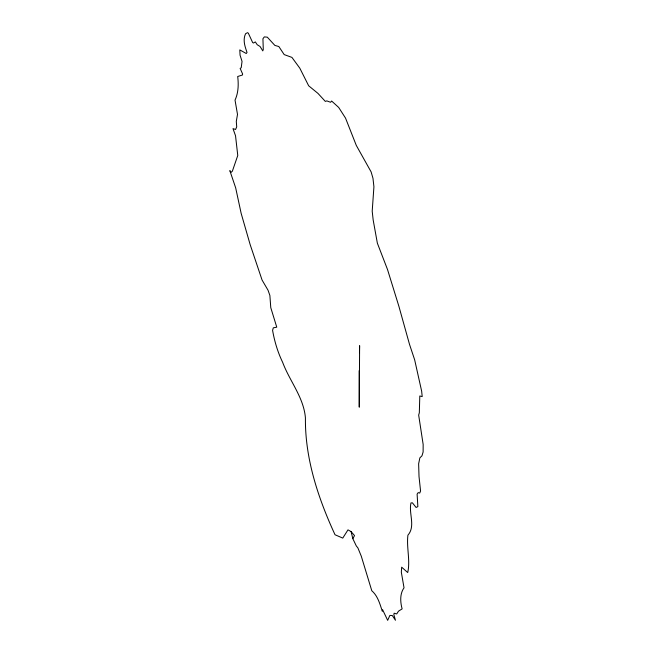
<?xml version="1.0" encoding="UTF-8"?>
<svg xmlns="http://www.w3.org/2000/svg" width="653" height="653" viewBox="0 0 653 653"><rect width="100%" height="100%" fill="white"/><g stroke="black" fill="none" stroke-linecap="round" stroke-linejoin="round"><path stroke-width="0.98" d="M359.15 370.667L359.264 407.178L359.607 345.682L359.476 352.677M352.824 538.643L354.53 535.599L351.094 531.599L347.984 529.861L342.76 538.096L335.022 534.75C318.166 498.166 304.951 458.594 305.424 417.904C303.718 397.334 289.671 381.172 282.643 362.325C277.745 352.171 274.538 341.446 272.587 330.361L273.297 327.847L276.758 327.169L270.775 307.645L269.877 295.458L268.032 290.218L262.073 280.047L250.164 244.638L241.145 213.335L235.668 187.852L229.84 170.621L231.089 172.376L232.362 171.2L237.765 155.479L235.529 135.759L232.99 128.625L235.586 129.465L236.713 126.837L236.296 121.385L237.504 114.422L235.031 100.121C238.443 92.734 238.663 84.425 237.7 76.499L242.443 75.013L242.622 74.001L240.141 68.434L241.21 67.749L242.043 61.406L240.059 55.178L239.798 49.897L246.238 53.505L247.03 52.469C244.957 46.477 242.606 40.045 245.569 33.736L247.552 32.65L248.344 33.213L252.621 42.486L253.405 43.041L255.339 41.906L257.192 44.706L260.057 46.485L262.792 50.893L263.281 49.497L262.93 38.764L264.318 36.903L267.297 37.164L274.872 45.416L278.831 46.526L284.186 54.599L291.932 57.399L299.8 68.165L308.665 85.78L317.978 93.412L325.333 101.419L326.802 100.888L330.606 102.284L331.626 101.019L338.695 107.451L345.535 118.111L356.293 145.415L371.124 171.91L372.969 178.277L373.924 186.758L372.202 211.18L373.173 219.988L377.361 243.177L387.498 269.477L398.885 306.281L409.496 344.319L414.663 359.836L421.65 391.171L422.205 396.591L419.797 395.987L419.324 412.778L418.671 415.104L423.16 444.497L423.12 451.99L421.977 455.802L419.855 457.884L418.638 463.777L419.014 476.478L420.573 491.032L419.708 493.064L418.173 492.607L417.12 494.133L417.855 506.638L416.083 507.454L412.41 502.834L410.966 502.941C408.517 513.478 415.798 526.179 407.913 535.182C406.37 547.54 410.484 560.543 407.717 572.55L401.66 567.163L401.334 572.224L404.027 587.814C399.726 593.838 400.248 602.05 402.134 608.874L398.493 611.184L396.706 613.959L394.126 613.224L393.865 614.685L395.449 620.252L392.306 615.526L389.865 615.428L387.67 620.35L382.609 609.739L382.315 611.232C379.883 603.968 377.809 595.928 371.786 590.736L361.272 556.152L357.893 547.908L356.293 545.924L352.824 538.643L351.094 531.599"/></g></svg>
